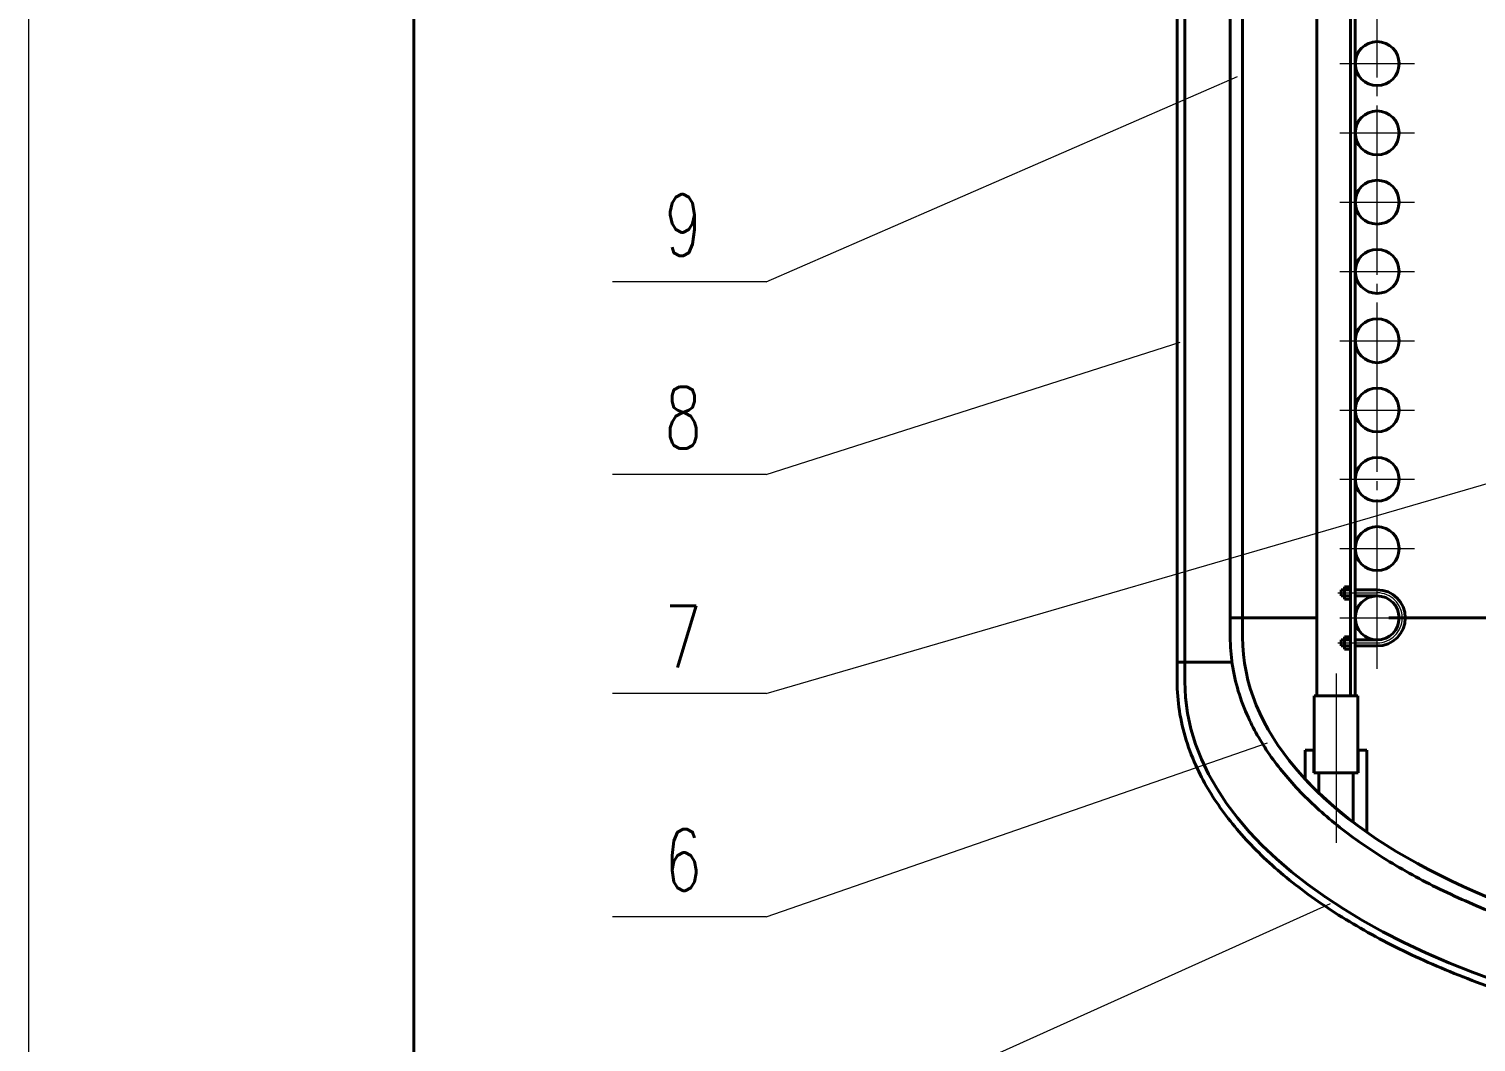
# Model space of a CAD drawing. Header units: millimetres. Extents: x 1794 to 2214, y -1115 to -518.
# Drawn here: x 1793.9 to 1888, y -778.8 to -713 of the extents above; entities that cross this region are included whole.
import ezdxf

# ---------------------------------------------------------------- set-up
doc = ezdxf.new("R2010")
doc.units = ezdxf.units.MM
doc.linetypes.add('JIS_08_11', pattern=[12.8, 11, -0.6, 0.6, -0.6])
for name, color, linetype, lineweight in [('中心线', 4, 'JIS_08_11', 20), ('外壳线', 1, 'Continuous', 40), ('尺寸线', 2, 'Continuous', 20)]:
    doc.layers.add(name, color=color, linetype=linetype, lineweight=lineweight)
doc.styles.add('文字', font='romans.shx', dxfattribs={"width": 0.7, "height": 4, "bigfont": 'hzfs.shx'})

msp = doc.modelspace()

# ---------------------------------------------------------------- linework, layer by layer
at = {"layer": '中心线'}
for p, q in [((1881.547, -754.526), (1881.547, -656.804)), ((1879.122, -715.215), (1883.971, -715.215)), ((1879.122, -719.715), (1883.971, -719.715)), ((1879.122, -719.715), (1883.971, -719.715)), ((1879.122, -719.715), (1883.971, -719.715)), ((1879.122, -719.715), (1883.971, -719.715)), ((1879.122, -719.715), (1883.971, -719.715)), ((1879.122, -719.715), (1883.971, -719.715)), ((1879.122, -719.715), (1883.971, -719.715)), ((1879.122, -719.715), (1883.971, -719.715)), ((1879.122, -719.715), (1883.971, -719.715)), ((1879.122, -719.715), (1883.971, -719.715)), ((1879.122, -719.715), (1883.971, -719.715)), ((1879.122, -719.715), (1883.971, -719.715)), ((1879.122, -719.715), (1883.971, -719.715)), ((1879.122, -719.715), (1883.971, -719.715)), ((1879.122, -719.715), (1883.971, -719.715)), ((1879.122, -719.715), (1883.971, -719.715)), ((1879.122, -719.715), (1883.971, -719.715)), ((1879.122, -719.715), (1883.971, -719.715)), ((1879.122, -719.715), (1883.971, -719.715)), ((1879.122, -719.715), (1883.971, -719.715)), ((1879.122, -719.715), (1883.971, -719.715)), ((1879.122, -719.715), (1883.971, -719.715)), ((1879.122, -719.715), (1883.971, -719.715)), ((1879.122, -719.715), (1883.971, -719.715)), ((1879.122, -719.715), (1883.971, -719.715)), ((1879.122, -719.715), (1883.971, -719.715)), ((1879.122, -719.715), (1883.971, -719.715)), ((1879.122, -719.715), (1883.971, -719.715)), ((1879.122, -719.715), (1883.971, -719.715)), ((1879.122, -719.715), (1883.971, -719.715)), ((1879.122, -719.715), (1883.971, -719.715)), ((1879.122, -719.715), (1883.971, -719.715)), ((1879.122, -719.715), (1883.971, -719.715)), ((1879.122, -719.715), (1883.971, -719.715)), ((1879.122, -719.715), (1883.971, -719.715)), ((1879.122, -719.715), (1883.971, -719.715)), ((1879.122, -719.715), (1883.971, -719.715)), ((1879.122, -719.715), (1883.971, -719.715)), ((1879.122, -719.715), (1883.971, -719.715)), ((1879.122, -719.715), (1883.971, -719.715)), ((1879.122, -719.715), (1883.971, -719.715)), ((1879.122, -719.715), (1883.971, -719.715)), ((1879.122, -719.715), (1883.971, -719.715)), ((1879.122, -719.715), (1883.971, -719.715)), ((1879.122, -719.715), (1883.971, -719.715)), ((1879.122, -719.715), (1883.971, -719.715)), ((1879.122, -719.715), (1883.971, -719.715)), ((1879.122, -719.715), (1883.971, -719.715)), ((1879.122, -719.715), (1883.971, -719.715)), ((1879.122, -719.715), (1883.971, -719.715)), ((1879.122, -719.715), (1883.971, -719.715)), ((1879.122, -719.715), (1883.971, -719.715)), ((1879.122, -719.715), (1883.971, -719.715)), ((1879.122, -719.715), (1883.971, -719.715)), ((1879.122, -719.715), (1883.971, -719.715)), ((1879.122, -719.715), (1883.971, -719.715)), ((1879.122, -719.715), (1883.971, -719.715)), ((1879.122, -719.715), (1883.971, -719.715)), ((1879.122, -719.715), (1883.971, -719.715)), ((1879.122, -719.715), (1883.971, -719.715)), ((1879.122, -719.715), (1883.971, -719.715)), ((1879.122, -719.715), (1883.971, -719.715)), ((1879.122, -719.715), (1883.971, -719.715)), ((1879.122, -719.715), (1883.971, -719.715)), ((1879.122, -719.715), (1883.971, -719.715)), ((1879.122, -719.715), (1883.971, -719.715)), ((1879.122, -719.715), (1883.971, -719.715)), ((1879.122, -719.715), (1883.971, -719.715)), ((1879.122, -719.715), (1883.971, -719.715)), ((1879.122, -719.715), (1883.971, -719.715)), ((1879.122, -719.715), (1883.971, -719.715)), ((1879.122, -719.715), (1883.971, -719.715)), ((1879.122, -719.715), (1883.971, -719.715)), ((1879.122, -719.715), (1883.971, -719.715)), ((1879.122, -719.715), (1883.971, -719.715)), ((1879.122, -719.715), (1883.971, -719.715)), ((1879.122, -719.715), (1883.971, -719.715)), ((1879.122, -719.715), (1883.971, -719.715)), ((1879.122, -719.715), (1883.971, -719.715)), ((1879.122, -719.715), (1883.971, -719.715)), ((1879.122, -719.715), (1883.971, -719.715)), ((1879.122, -719.715), (1883.971, -719.715)), ((1879.122, -719.715), (1883.971, -719.715)), ((1879.122, -719.715), (1883.971, -719.715)), ((1879.122, -719.715), (1883.971, -719.715)), ((1879.122, -719.715), (1883.971, -719.715)), ((1879.122, -719.715), (1883.971, -719.715)), ((1879.122, -719.715), (1883.971, -719.715)), ((1879.122, -719.715), (1883.971, -719.715)), ((1879.122, -719.715), (1883.971, -719.715)), ((1879.122, -719.715), (1883.971, -719.715)), ((1879.122, -719.715), (1883.971, -719.715)), ((1879.122, -719.715), (1883.971, -719.715)), ((1879.122, -719.715), (1883.971, -719.715)), ((1879.122, -719.715), (1883.971, -719.715)), ((1879.122, -719.715), (1883.971, -719.715)), ((1879.122, -719.715), (1883.971, -719.715)), ((1879.122, -719.715), (1883.971, -719.715)), ((1879.122, -719.715), (1883.971, -719.715)), ((1879.122, -719.715), (1883.971, -719.715)), ((1879.122, -724.215), (1883.971, -724.215)), ((1879.122, -724.215), (1883.971, -724.215)), ((1879.122, -724.215), (1883.971, -724.215)), ((1879.122, -724.215), (1883.971, -724.215)), ((1879.122, -724.215), (1883.971, -724.215)), ((1879.122, -724.215), (1883.971, -724.215)), ((1879.122, -724.215), (1883.971, -724.215)), ((1879.122, -724.215), (1883.971, -724.215)), ((1879.122, -724.215), (1883.971, -724.215)), ((1879.122, -724.215), (1883.971, -724.215)), ((1879.122, -724.215), (1883.971, -724.215)), ((1879.122, -724.215), (1883.971, -724.215)), ((1879.122, -724.215), (1883.971, -724.215)), ((1879.122, -724.215), (1883.971, -724.215)), ((1879.122, -724.215), (1883.971, -724.215)), ((1879.122, -724.215), (1883.971, -724.215)), ((1879.122, -724.215), (1883.971, -724.215)), ((1879.122, -724.215), (1883.971, -724.215)), ((1879.122, -724.215), (1883.971, -724.215)), ((1879.122, -724.215), (1883.971, -724.215)), ((1879.122, -724.215), (1883.971, -724.215)), ((1879.122, -724.215), (1883.971, -724.215)), ((1879.122, -724.215), (1883.971, -724.215)), ((1879.122, -724.215), (1883.971, -724.215)), ((1879.122, -724.215), (1883.971, -724.215)), ((1879.122, -724.215), (1883.971, -724.215)), ((1879.122, -724.215), (1883.971, -724.215)), ((1879.122, -724.215), (1883.971, -724.215)), ((1879.122, -724.215), (1883.971, -724.215)), ((1879.122, -724.215), (1883.971, -724.215)), ((1879.122, -724.215), (1883.971, -724.215)), ((1879.122, -724.215), (1883.971, -724.215)), ((1879.122, -724.215), (1883.971, -724.215)), ((1879.122, -724.215), (1883.971, -724.215)), ((1879.122, -724.215), (1883.971, -724.215)), ((1879.122, -724.215), (1883.971, -724.215)), ((1879.122, -724.215), (1883.971, -724.215)), ((1879.122, -724.215), (1883.971, -724.215)), ((1879.122, -724.215), (1883.971, -724.215)), ((1879.122, -724.215), (1883.971, -724.215)), ((1879.122, -724.215), (1883.971, -724.215)), ((1879.122, -724.215), (1883.971, -724.215)), ((1879.122, -724.215), (1883.971, -724.215)), ((1879.122, -724.215), (1883.971, -724.215)), ((1879.122, -724.215), (1883.971, -724.215)), ((1879.122, -724.215), (1883.971, -724.215)), ((1879.122, -724.215), (1883.971, -724.215)), ((1879.122, -724.215), (1883.971, -724.215)), ((1879.122, -724.215), (1883.971, -724.215)), ((1879.122, -724.215), (1883.971, -724.215)), ((1879.122, -724.215), (1883.971, -724.215)), ((1879.122, -724.215), (1883.971, -724.215)), ((1879.122, -724.215), (1883.971, -724.215)), ((1879.122, -724.215), (1883.971, -724.215)), ((1879.122, -724.215), (1883.971, -724.215)), ((1879.122, -724.215), (1883.971, -724.215)), ((1879.122, -724.215), (1883.971, -724.215)), ((1879.122, -724.215), (1883.971, -724.215)), ((1879.122, -724.215), (1883.971, -724.215)), ((1879.122, -724.215), (1883.971, -724.215)), ((1879.122, -724.215), (1883.971, -724.215)), ((1879.122, -724.215), (1883.971, -724.215)), ((1879.122, -724.215), (1883.971, -724.215)), ((1879.122, -724.215), (1883.971, -724.215)), ((1879.122, -724.215), (1883.971, -724.215)), ((1879.122, -724.215), (1883.971, -724.215)), ((1879.122, -724.215), (1883.971, -724.215)), ((1879.122, -724.215), (1883.971, -724.215)), ((1879.122, -724.215), (1883.971, -724.215)), ((1879.122, -724.215), (1883.971, -724.215)), ((1879.122, -724.215), (1883.971, -724.215)), ((1879.122, -724.215), (1883.971, -724.215)), ((1879.122, -724.215), (1883.971, -724.215)), ((1879.122, -724.215), (1883.971, -724.215)), ((1879.122, -724.215), (1883.971, -724.215)), ((1879.122, -724.215), (1883.971, -724.215)), ((1879.122, -724.215), (1883.971, -724.215)), ((1879.122, -724.215), (1883.971, -724.215)), ((1879.122, -724.215), (1883.971, -724.215)), ((1879.122, -724.215), (1883.971, -724.215)), ((1879.122, -724.215), (1883.971, -724.215)), ((1879.122, -724.215), (1883.971, -724.215)), ((1879.122, -724.215), (1883.971, -724.215)), ((1879.122, -724.215), (1883.971, -724.215)), ((1879.122, -724.215), (1883.971, -724.215)), ((1879.122, -724.215), (1883.971, -724.215)), ((1879.122, -724.215), (1883.971, -724.215)), ((1879.122, -724.215), (1883.971, -724.215)), ((1879.122, -724.215), (1883.971, -724.215)), ((1879.122, -724.215), (1883.971, -724.215)), ((1879.122, -724.215), (1883.971, -724.215)), ((1879.122, -724.215), (1883.971, -724.215)), ((1879.122, -724.215), (1883.971, -724.215)), ((1879.122, -724.215), (1883.971, -724.215)), ((1879.122, -724.215), (1883.971, -724.215)), ((1879.122, -724.215), (1883.971, -724.215)), ((1879.122, -724.215), (1883.971, -724.215)), ((1879.122, -724.215), (1883.971, -724.215)), ((1879.122, -724.215), (1883.971, -724.215)), ((1879.122, -724.215), (1883.971, -724.215)), ((1879.122, -728.715), (1883.971, -728.715)), ((1879.122, -728.715), (1883.971, -728.715)), ((1879.122, -728.715), (1883.971, -728.715)), ((1879.122, -728.715), (1883.971, -728.715)), ((1879.122, -728.715), (1883.971, -728.715)), ((1879.122, -728.715), (1883.971, -728.715)), ((1879.122, -728.715), (1883.971, -728.715)), ((1879.122, -728.715), (1883.971, -728.715)), ((1879.122, -728.715), (1883.971, -728.715)), ((1879.122, -728.715), (1883.971, -728.715)), ((1879.122, -728.715), (1883.971, -728.715)), ((1879.122, -728.715), (1883.971, -728.715)), ((1879.122, -728.715), (1883.971, -728.715)), ((1879.122, -728.715), (1883.971, -728.715)), ((1879.122, -728.715), (1883.971, -728.715)), ((1879.122, -728.715), (1883.971, -728.715)), ((1879.122, -728.715), (1883.971, -728.715)), ((1879.122, -728.715), (1883.971, -728.715)), ((1879.122, -728.715), (1883.971, -728.715)), ((1879.122, -728.715), (1883.971, -728.715)), ((1879.122, -728.715), (1883.971, -728.715)), ((1879.122, -728.715), (1883.971, -728.715)), ((1879.122, -728.715), (1883.971, -728.715)), ((1879.122, -728.715), (1883.971, -728.715)), ((1879.122, -728.715), (1883.971, -728.715)), ((1879.122, -728.715), (1883.971, -728.715)), ((1879.122, -728.715), (1883.971, -728.715)), ((1879.122, -728.715), (1883.971, -728.715)), ((1879.122, -728.715), (1883.971, -728.715)), ((1879.122, -728.715), (1883.971, -728.715)), ((1879.122, -728.715), (1883.971, -728.715)), ((1879.122, -728.715), (1883.971, -728.715)), ((1879.122, -728.715), (1883.971, -728.715)), ((1879.122, -728.715), (1883.971, -728.715)), ((1879.122, -728.715), (1883.971, -728.715)), ((1879.122, -728.715), (1883.971, -728.715)), ((1879.122, -728.715), (1883.971, -728.715)), ((1879.122, -728.715), (1883.971, -728.715)), ((1879.122, -728.715), (1883.971, -728.715)), ((1879.122, -728.715), (1883.971, -728.715)), ((1879.122, -728.715), (1883.971, -728.715)), ((1879.122, -728.715), (1883.971, -728.715)), ((1879.122, -728.715), (1883.971, -728.715)), ((1879.122, -728.715), (1883.971, -728.715)), ((1879.122, -728.715), (1883.971, -728.715)), ((1879.122, -728.715), (1883.971, -728.715)), ((1879.122, -728.715), (1883.971, -728.715)), ((1879.122, -728.715), (1883.971, -728.715)), ((1879.122, -728.715), (1883.971, -728.715)), ((1879.122, -728.715), (1883.971, -728.715)), ((1879.122, -728.715), (1883.971, -728.715)), ((1879.122, -728.715), (1883.971, -728.715)), ((1879.122, -728.715), (1883.971, -728.715)), ((1879.122, -728.715), (1883.971, -728.715)), ((1879.122, -728.715), (1883.971, -728.715)), ((1879.122, -728.715), (1883.971, -728.715)), ((1879.122, -728.715), (1883.971, -728.715)), ((1879.122, -728.715), (1883.971, -728.715)), ((1879.122, -728.715), (1883.971, -728.715)), ((1879.122, -728.715), (1883.971, -728.715)), ((1879.122, -728.715), (1883.971, -728.715)), ((1879.122, -728.715), (1883.971, -728.715)), ((1879.122, -728.715), (1883.971, -728.715)), ((1879.122, -728.715), (1883.971, -728.715)), ((1879.122, -728.715), (1883.971, -728.715)), ((1879.122, -728.715), (1883.971, -728.715)), ((1879.122, -728.715), (1883.971, -728.715)), ((1879.122, -728.715), (1883.971, -728.715)), ((1879.122, -728.715), (1883.971, -728.715)), ((1879.122, -728.715), (1883.971, -728.715)), ((1879.122, -728.715), (1883.971, -728.715)), ((1879.122, -728.715), (1883.971, -728.715)), ((1879.122, -728.715), (1883.971, -728.715)), ((1879.122, -728.715), (1883.971, -728.715)), ((1879.122, -728.715), (1883.971, -728.715)), ((1879.122, -728.715), (1883.971, -728.715)), ((1879.122, -728.715), (1883.971, -728.715)), ((1879.122, -728.715), (1883.971, -728.715)), ((1879.122, -728.715), (1883.971, -728.715)), ((1879.122, -728.715), (1883.971, -728.715)), ((1879.122, -728.715), (1883.971, -728.715)), ((1879.122, -728.715), (1883.971, -728.715)), ((1879.122, -728.715), (1883.971, -728.715)), ((1879.122, -728.715), (1883.971, -728.715)), ((1879.122, -728.715), (1883.971, -728.715)), ((1879.122, -728.715), (1883.971, -728.715)), ((1879.122, -728.715), (1883.971, -728.715)), ((1879.122, -728.715), (1883.971, -728.715)), ((1879.122, -728.715), (1883.971, -728.715)), ((1879.122, -728.715), (1883.971, -728.715)), ((1879.122, -728.715), (1883.971, -728.715)), ((1879.122, -728.715), (1883.971, -728.715)), ((1879.122, -728.715), (1883.971, -728.715)), ((1879.122, -728.715), (1883.971, -728.715)), ((1879.122, -728.715), (1883.971, -728.715)), ((1879.122, -728.715), (1883.971, -728.715)), ((1879.122, -728.715), (1883.971, -728.715)), ((1879.122, -728.715), (1883.971, -728.715)), ((1879.122, -728.715), (1883.971, -728.715)), ((1879.122, -728.715), (1883.971, -728.715)), ((1879.122, -733.215), (1883.971, -733.215)), ((1879.122, -733.215), (1883.971, -733.215)), ((1879.122, -733.215), (1883.971, -733.215)), ((1879.122, -733.215), (1883.971, -733.215)), ((1879.122, -733.215), (1883.971, -733.215)), ((1879.122, -733.215), (1883.971, -733.215)), ((1879.122, -733.215), (1883.971, -733.215)), ((1879.122, -733.215), (1883.971, -733.215)), ((1879.122, -733.215), (1883.971, -733.215)), ((1879.122, -733.215), (1883.971, -733.215)), ((1879.122, -733.215), (1883.971, -733.215)), ((1879.122, -733.215), (1883.971, -733.215)), ((1879.122, -733.215), (1883.971, -733.215)), ((1879.122, -733.215), (1883.971, -733.215)), ((1879.122, -733.215), (1883.971, -733.215)), ((1879.122, -733.215), (1883.971, -733.215)), ((1879.122, -733.215), (1883.971, -733.215)), ((1879.122, -733.215), (1883.971, -733.215)), ((1879.122, -733.215), (1883.971, -733.215)), ((1879.122, -733.215), (1883.971, -733.215)), ((1879.122, -733.215), (1883.971, -733.215)), ((1879.122, -733.215), (1883.971, -733.215)), ((1879.122, -733.215), (1883.971, -733.215)), ((1879.122, -733.215), (1883.971, -733.215)), ((1879.122, -733.215), (1883.971, -733.215)), ((1879.122, -733.215), (1883.971, -733.215)), ((1879.122, -733.215), (1883.971, -733.215)), ((1879.122, -733.215), (1883.971, -733.215)), ((1879.122, -733.215), (1883.971, -733.215)), ((1879.122, -733.215), (1883.971, -733.215)), ((1879.122, -733.215), (1883.971, -733.215)), ((1879.122, -733.215), (1883.971, -733.215)), ((1879.122, -733.215), (1883.971, -733.215)), ((1879.122, -733.215), (1883.971, -733.215)), ((1879.122, -733.215), (1883.971, -733.215)), ((1879.122, -733.215), (1883.971, -733.215)), ((1879.122, -733.215), (1883.971, -733.215)), ((1879.122, -733.215), (1883.971, -733.215)), ((1879.122, -733.215), (1883.971, -733.215)), ((1879.122, -733.215), (1883.971, -733.215)), ((1879.122, -733.215), (1883.971, -733.215)), ((1879.122, -733.215), (1883.971, -733.215)), ((1879.122, -733.215), (1883.971, -733.215)), ((1879.122, -733.215), (1883.971, -733.215)), ((1879.122, -733.215), (1883.971, -733.215)), ((1879.122, -733.215), (1883.971, -733.215)), ((1879.122, -733.215), (1883.971, -733.215)), ((1879.122, -733.215), (1883.971, -733.215)), ((1879.122, -733.215), (1883.971, -733.215)), ((1879.122, -733.215), (1883.971, -733.215)), ((1879.122, -733.215), (1883.971, -733.215)), ((1879.122, -733.215), (1883.971, -733.215)), ((1879.122, -733.215), (1883.971, -733.215)), ((1879.122, -733.215), (1883.971, -733.215)), ((1879.122, -733.215), (1883.971, -733.215)), ((1879.122, -733.215), (1883.971, -733.215)), ((1879.122, -733.215), (1883.971, -733.215)), ((1879.122, -733.215), (1883.971, -733.215)), ((1879.122, -733.215), (1883.971, -733.215)), ((1879.122, -733.215), (1883.971, -733.215)), ((1879.122, -733.215), (1883.971, -733.215)), ((1879.122, -733.215), (1883.971, -733.215)), ((1879.122, -733.215), (1883.971, -733.215)), ((1879.122, -733.215), (1883.971, -733.215)), ((1879.122, -733.215), (1883.971, -733.215)), ((1879.122, -733.215), (1883.971, -733.215)), ((1879.122, -733.215), (1883.971, -733.215)), ((1879.122, -733.215), (1883.971, -733.215)), ((1879.122, -733.215), (1883.971, -733.215)), ((1879.122, -733.215), (1883.971, -733.215)), ((1879.122, -733.215), (1883.971, -733.215)), ((1879.122, -733.215), (1883.971, -733.215)), ((1879.122, -733.215), (1883.971, -733.215)), ((1879.122, -733.215), (1883.971, -733.215)), ((1879.122, -733.215), (1883.971, -733.215)), ((1879.122, -733.215), (1883.971, -733.215)), ((1879.122, -733.215), (1883.971, -733.215)), ((1879.122, -733.215), (1883.971, -733.215)), ((1879.122, -733.215), (1883.971, -733.215)), ((1879.122, -733.215), (1883.971, -733.215)), ((1879.122, -733.215), (1883.971, -733.215)), ((1879.122, -733.215), (1883.971, -733.215)), ((1879.122, -733.215), (1883.971, -733.215)), ((1879.122, -733.215), (1883.971, -733.215)), ((1879.122, -733.215), (1883.971, -733.215)), ((1879.122, -733.215), (1883.971, -733.215)), ((1879.122, -733.215), (1883.971, -733.215)), ((1879.122, -733.215), (1883.971, -733.215)), ((1879.122, -733.215), (1883.971, -733.215)), ((1879.122, -733.215), (1883.971, -733.215)), ((1879.122, -733.215), (1883.971, -733.215)), ((1879.122, -733.215), (1883.971, -733.215)), ((1879.122, -733.215), (1883.971, -733.215)), ((1879.122, -733.215), (1883.971, -733.215)), ((1879.122, -733.215), (1883.971, -733.215)), ((1879.122, -733.215), (1883.971, -733.215)), ((1879.122, -733.215), (1883.971, -733.215)), ((1879.122, -733.215), (1883.971, -733.215)), ((1879.122, -733.215), (1883.971, -733.215)), ((1879.122, -733.215), (1883.971, -733.215)), ((1879.122, -737.715), (1883.971, -737.715)), ((1879.122, -737.715), (1883.971, -737.715)), ((1879.122, -737.715), (1883.971, -737.715)), ((1879.122, -737.715), (1883.971, -737.715)), ((1879.122, -737.715), (1883.971, -737.715)), ((1879.122, -737.715), (1883.971, -737.715)), ((1879.122, -737.715), (1883.971, -737.715)), ((1879.122, -737.715), (1883.971, -737.715)), ((1879.122, -737.715), (1883.971, -737.715)), ((1879.122, -737.715), (1883.971, -737.715)), ((1879.122, -737.715), (1883.971, -737.715)), ((1879.122, -737.715), (1883.971, -737.715)), ((1879.122, -737.715), (1883.971, -737.715)), ((1879.122, -737.715), (1883.971, -737.715)), ((1879.122, -737.715), (1883.971, -737.715)), ((1879.122, -737.715), (1883.971, -737.715)), ((1879.122, -737.715), (1883.971, -737.715)), ((1879.122, -737.715), (1883.971, -737.715)), ((1879.122, -737.715), (1883.971, -737.715)), ((1879.122, -737.715), (1883.971, -737.715)), ((1879.122, -737.715), (1883.971, -737.715)), ((1879.122, -737.715), (1883.971, -737.715)), ((1879.122, -737.715), (1883.971, -737.715)), ((1879.122, -737.715), (1883.971, -737.715)), ((1879.122, -737.715), (1883.971, -737.715)), ((1879.122, -737.715), (1883.971, -737.715)), ((1879.122, -737.715), (1883.971, -737.715)), ((1879.122, -737.715), (1883.971, -737.715)), ((1879.122, -737.715), (1883.971, -737.715)), ((1879.122, -737.715), (1883.971, -737.715)), ((1879.122, -737.715), (1883.971, -737.715)), ((1879.122, -737.715), (1883.971, -737.715)), ((1879.122, -737.715), (1883.971, -737.715)), ((1879.122, -737.715), (1883.971, -737.715)), ((1879.122, -737.715), (1883.971, -737.715)), ((1879.122, -737.715), (1883.971, -737.715)), ((1879.122, -737.715), (1883.971, -737.715)), ((1879.122, -737.715), (1883.971, -737.715)), ((1879.122, -737.715), (1883.971, -737.715)), ((1879.122, -737.715), (1883.971, -737.715)), ((1879.122, -737.715), (1883.971, -737.715)), ((1879.122, -737.715), (1883.971, -737.715)), ((1879.122, -737.715), (1883.971, -737.715)), ((1879.122, -737.715), (1883.971, -737.715)), ((1879.122, -737.715), (1883.971, -737.715)), ((1879.122, -737.715), (1883.971, -737.715)), ((1879.122, -737.715), (1883.971, -737.715)), ((1879.122, -737.715), (1883.971, -737.715)), ((1879.122, -737.715), (1883.971, -737.715)), ((1879.122, -737.715), (1883.971, -737.715)), ((1879.122, -737.715), (1883.971, -737.715)), ((1879.122, -737.715), (1883.971, -737.715)), ((1879.122, -737.715), (1883.971, -737.715)), ((1879.122, -737.715), (1883.971, -737.715)), ((1879.122, -737.715), (1883.971, -737.715)), ((1879.122, -737.715), (1883.971, -737.715)), ((1879.122, -737.715), (1883.971, -737.715)), ((1879.122, -737.715), (1883.971, -737.715)), ((1879.122, -737.715), (1883.971, -737.715)), ((1879.122, -737.715), (1883.971, -737.715)), ((1879.122, -737.715), (1883.971, -737.715)), ((1879.122, -737.715), (1883.971, -737.715)), ((1879.122, -737.715), (1883.971, -737.715)), ((1879.122, -737.715), (1883.971, -737.715)), ((1879.122, -737.715), (1883.971, -737.715)), ((1879.122, -737.715), (1883.971, -737.715)), ((1879.122, -737.715), (1883.971, -737.715)), ((1879.122, -737.715), (1883.971, -737.715)), ((1879.122, -737.715), (1883.971, -737.715)), ((1879.122, -737.715), (1883.971, -737.715)), ((1879.122, -737.715), (1883.971, -737.715)), ((1879.122, -737.715), (1883.971, -737.715)), ((1879.122, -737.715), (1883.971, -737.715)), ((1879.122, -737.715), (1883.971, -737.715)), ((1879.122, -737.715), (1883.971, -737.715)), ((1879.122, -737.715), (1883.971, -737.715)), ((1879.122, -737.715), (1883.971, -737.715)), ((1879.122, -737.715), (1883.971, -737.715)), ((1879.122, -737.715), (1883.971, -737.715)), ((1879.122, -737.715), (1883.971, -737.715)), ((1879.122, -737.715), (1883.971, -737.715)), ((1879.122, -737.715), (1883.971, -737.715)), ((1879.122, -737.715), (1883.971, -737.715)), ((1879.122, -737.715), (1883.971, -737.715)), ((1879.122, -737.715), (1883.971, -737.715)), ((1879.122, -737.715), (1883.971, -737.715)), ((1879.122, -737.715), (1883.971, -737.715)), ((1879.122, -737.715), (1883.971, -737.715)), ((1879.122, -737.715), (1883.971, -737.715)), ((1879.122, -737.715), (1883.971, -737.715)), ((1879.122, -737.715), (1883.971, -737.715)), ((1879.122, -737.715), (1883.971, -737.715)), ((1879.122, -737.715), (1883.971, -737.715)), ((1879.122, -737.715), (1883.971, -737.715)), ((1879.122, -737.715), (1883.971, -737.715)), ((1879.122, -737.715), (1883.971, -737.715)), ((1879.122, -737.715), (1883.971, -737.715)), ((1879.122, -737.715), (1883.971, -737.715)), ((1879.122, -737.715), (1883.971, -737.715)), ((1879.122, -737.715), (1883.971, -737.715)), ((1879.122, -742.215), (1883.971, -742.215)), ((1879.122, -742.215), (1883.971, -742.215)), ((1879.122, -742.215), (1883.971, -742.215)), ((1879.122, -742.215), (1883.971, -742.215)), ((1879.122, -742.215), (1883.971, -742.215)), ((1879.122, -742.215), (1883.971, -742.215)), ((1879.122, -742.215), (1883.971, -742.215)), ((1879.122, -742.215), (1883.971, -742.215)), ((1879.122, -742.215), (1883.971, -742.215)), ((1879.122, -742.215), (1883.971, -742.215)), ((1879.122, -742.215), (1883.971, -742.215)), ((1879.122, -742.215), (1883.971, -742.215)), ((1879.122, -742.215), (1883.971, -742.215)), ((1879.122, -742.215), (1883.971, -742.215)), ((1879.122, -742.215), (1883.971, -742.215)), ((1879.122, -742.215), (1883.971, -742.215)), ((1879.122, -742.215), (1883.971, -742.215)), ((1879.122, -742.215), (1883.971, -742.215)), ((1879.122, -742.215), (1883.971, -742.215)), ((1879.122, -742.215), (1883.971, -742.215)), ((1879.122, -742.215), (1883.971, -742.215)), ((1879.122, -742.215), (1883.971, -742.215)), ((1879.122, -742.215), (1883.971, -742.215)), ((1879.122, -742.215), (1883.971, -742.215)), ((1879.122, -742.215), (1883.971, -742.215)), ((1879.122, -742.215), (1883.971, -742.215)), ((1879.122, -742.215), (1883.971, -742.215)), ((1879.122, -742.215), (1883.971, -742.215)), ((1879.122, -742.215), (1883.971, -742.215)), ((1879.122, -742.215), (1883.971, -742.215)), ((1879.122, -742.215), (1883.971, -742.215)), ((1879.122, -742.215), (1883.971, -742.215)), ((1879.122, -742.215), (1883.971, -742.215)), ((1879.122, -742.215), (1883.971, -742.215)), ((1879.122, -742.215), (1883.971, -742.215)), ((1879.122, -742.215), (1883.971, -742.215)), ((1879.122, -742.215), (1883.971, -742.215)), ((1879.122, -742.215), (1883.971, -742.215)), ((1879.122, -742.215), (1883.971, -742.215)), ((1879.122, -742.215), (1883.971, -742.215)), ((1879.122, -742.215), (1883.971, -742.215)), ((1879.122, -742.215), (1883.971, -742.215)), ((1879.122, -742.215), (1883.971, -742.215)), ((1879.122, -742.215), (1883.971, -742.215)), ((1879.122, -742.215), (1883.971, -742.215)), ((1879.122, -742.215), (1883.971, -742.215)), ((1879.122, -742.215), (1883.971, -742.215)), ((1879.122, -742.215), (1883.971, -742.215)), ((1879.122, -742.215), (1883.971, -742.215)), ((1879.122, -742.215), (1883.971, -742.215)), ((1879.122, -742.215), (1883.971, -742.215)), ((1879.122, -742.215), (1883.971, -742.215)), ((1879.122, -742.215), (1883.971, -742.215)), ((1879.122, -742.215), (1883.971, -742.215)), ((1879.122, -742.215), (1883.971, -742.215)), ((1879.122, -742.215), (1883.971, -742.215)), ((1879.122, -742.215), (1883.971, -742.215)), ((1879.122, -742.215), (1883.971, -742.215)), ((1879.122, -742.215), (1883.971, -742.215)), ((1879.122, -742.215), (1883.971, -742.215)), ((1879.122, -742.215), (1883.971, -742.215)), ((1879.122, -742.215), (1883.971, -742.215)), ((1879.122, -742.215), (1883.971, -742.215)), ((1879.122, -742.215), (1883.971, -742.215)), ((1879.122, -742.215), (1883.971, -742.215)), ((1879.122, -742.215), (1883.971, -742.215)), ((1879.122, -742.215), (1883.971, -742.215)), ((1879.122, -742.215), (1883.971, -742.215)), ((1879.122, -742.215), (1883.971, -742.215)), ((1879.122, -742.215), (1883.971, -742.215)), ((1879.122, -742.215), (1883.971, -742.215)), ((1879.122, -742.215), (1883.971, -742.215)), ((1879.122, -742.215), (1883.971, -742.215)), ((1879.122, -742.215), (1883.971, -742.215)), ((1879.122, -742.215), (1883.971, -742.215)), ((1879.122, -742.215), (1883.971, -742.215)), ((1879.122, -742.215), (1883.971, -742.215)), ((1879.122, -742.215), (1883.971, -742.215)), ((1879.122, -742.215), (1883.971, -742.215)), ((1879.122, -742.215), (1883.971, -742.215)), ((1879.122, -742.215), (1883.971, -742.215)), ((1879.122, -742.215), (1883.971, -742.215)), ((1879.122, -742.215), (1883.971, -742.215)), ((1879.122, -742.215), (1883.971, -742.215)), ((1879.122, -742.215), (1883.971, -742.215)), ((1879.122, -742.215), (1883.971, -742.215)), ((1879.122, -742.215), (1883.971, -742.215)), ((1879.122, -742.215), (1883.971, -742.215)), ((1879.122, -742.215), (1883.971, -742.215)), ((1879.122, -742.215), (1883.971, -742.215)), ((1879.122, -742.215), (1883.971, -742.215)), ((1879.122, -742.215), (1883.971, -742.215)), ((1879.122, -742.215), (1883.971, -742.215)), ((1879.122, -742.215), (1883.971, -742.215)), ((1879.122, -742.215), (1883.971, -742.215)), ((1879.122, -742.215), (1883.971, -742.215)), ((1879.122, -742.215), (1883.971, -742.215)), ((1879.122, -742.215), (1883.971, -742.215)), ((1879.122, -742.215), (1883.971, -742.215)), ((1879.122, -742.215), (1883.971, -742.215)), ((1879.122, -746.715), (1883.971, -746.715)), ((1879.122, -746.715), (1883.971, -746.715)), ((1879.122, -746.715), (1883.971, -746.715)), ((1879.122, -746.715), (1883.971, -746.715)), ((1879.122, -746.715), (1883.971, -746.715)), ((1879.122, -746.715), (1883.971, -746.715)), ((1879.122, -746.715), (1883.971, -746.715)), ((1879.122, -746.715), (1883.971, -746.715)), ((1879.122, -746.715), (1883.971, -746.715)), ((1879.122, -746.715), (1883.971, -746.715)), ((1879.122, -746.715), (1883.971, -746.715)), ((1879.122, -746.715), (1883.971, -746.715)), ((1879.122, -746.715), (1883.971, -746.715)), ((1879.122, -746.715), (1883.971, -746.715)), ((1879.122, -746.715), (1883.971, -746.715)), ((1879.122, -746.715), (1883.971, -746.715)), ((1879.122, -746.715), (1883.971, -746.715)), ((1879.122, -746.715), (1883.971, -746.715)), ((1879.122, -746.715), (1883.971, -746.715)), ((1879.122, -746.715), (1883.971, -746.715)), ((1879.122, -746.715), (1883.971, -746.715)), ((1879.122, -746.715), (1883.971, -746.715)), ((1879.122, -746.715), (1883.971, -746.715)), ((1879.122, -746.715), (1883.971, -746.715)), ((1879.122, -746.715), (1883.971, -746.715)), ((1879.122, -746.715), (1883.971, -746.715)), ((1879.122, -746.715), (1883.971, -746.715)), ((1879.122, -746.715), (1883.971, -746.715)), ((1879.122, -746.715), (1883.971, -746.715)), ((1879.122, -746.715), (1883.971, -746.715)), ((1879.122, -746.715), (1883.971, -746.715)), ((1879.122, -746.715), (1883.971, -746.715)), ((1879.122, -746.715), (1883.971, -746.715)), ((1879.122, -746.715), (1883.971, -746.715)), ((1879.122, -746.715), (1883.971, -746.715)), ((1879.122, -746.715), (1883.971, -746.715)), ((1879.122, -746.715), (1883.971, -746.715)), ((1879.122, -746.715), (1883.971, -746.715)), ((1879.122, -746.715), (1883.971, -746.715)), ((1879.122, -746.715), (1883.971, -746.715)), ((1879.122, -746.715), (1883.971, -746.715)), ((1879.122, -746.715), (1883.971, -746.715)), ((1879.122, -746.715), (1883.971, -746.715)), ((1879.122, -746.715), (1883.971, -746.715)), ((1879.122, -746.715), (1883.971, -746.715)), ((1879.122, -746.715), (1883.971, -746.715)), ((1879.122, -746.715), (1883.971, -746.715)), ((1879.122, -746.715), (1883.971, -746.715)), ((1879.122, -746.715), (1883.971, -746.715)), ((1879.122, -746.715), (1883.971, -746.715)), ((1879.122, -746.715), (1883.971, -746.715)), ((1879.122, -746.715), (1883.971, -746.715)), ((1879.122, -746.715), (1883.971, -746.715)), ((1879.122, -746.715), (1883.971, -746.715)), ((1879.122, -746.715), (1883.971, -746.715)), ((1879.122, -746.715), (1883.971, -746.715)), ((1879.122, -746.715), (1883.971, -746.715)), ((1879.122, -746.715), (1883.971, -746.715)), ((1879.122, -746.715), (1883.971, -746.715)), ((1879.122, -746.715), (1883.971, -746.715)), ((1879.122, -746.715), (1883.971, -746.715)), ((1879.122, -746.715), (1883.971, -746.715)), ((1879.122, -746.715), (1883.971, -746.715)), ((1879.122, -746.715), (1883.971, -746.715)), ((1879.122, -746.715), (1883.971, -746.715)), ((1879.122, -746.715), (1883.971, -746.715)), ((1879.122, -746.715), (1883.971, -746.715)), ((1879.122, -746.715), (1883.971, -746.715)), ((1879.122, -746.715), (1883.971, -746.715)), ((1879.122, -746.715), (1883.971, -746.715)), ((1879.122, -746.715), (1883.971, -746.715)), ((1879.122, -746.715), (1883.971, -746.715)), ((1879.122, -746.715), (1883.971, -746.715)), ((1879.122, -746.715), (1883.971, -746.715)), ((1879.122, -746.715), (1883.971, -746.715)), ((1879.122, -746.715), (1883.971, -746.715)), ((1879.122, -746.715), (1883.971, -746.715)), ((1879.122, -746.715), (1883.971, -746.715)), ((1879.122, -746.715), (1883.971, -746.715)), ((1879.122, -746.715), (1883.971, -746.715)), ((1879.122, -746.715), (1883.971, -746.715)), ((1879.122, -746.715), (1883.971, -746.715)), ((1879.122, -746.715), (1883.971, -746.715)), ((1879.122, -746.715), (1883.971, -746.715)), ((1879.122, -746.715), (1883.971, -746.715)), ((1879.122, -746.715), (1883.971, -746.715)), ((1879.122, -746.715), (1883.971, -746.715)), ((1879.122, -746.715), (1883.971, -746.715)), ((1879.122, -746.715), (1883.971, -746.715)), ((1879.122, -746.715), (1883.971, -746.715)), ((1879.122, -746.715), (1883.971, -746.715)), ((1879.122, -746.715), (1883.971, -746.715)), ((1879.122, -746.715), (1883.971, -746.715)), ((1879.122, -746.715), (1883.971, -746.715)), ((1879.122, -746.715), (1883.971, -746.715)), ((1879.122, -746.715), (1883.971, -746.715)), ((1879.122, -746.715), (1883.971, -746.715)), ((1879.122, -746.715), (1883.971, -746.715)), ((1879.122, -746.715), (1883.971, -746.715)), ((1879.122, -746.715), (1883.971, -746.715)), ((1878.99, -749.59), (1881.547, -749.59)), ((1879.122, -751.215), (1883.971, -751.215)), ((1879.122, -751.215), (1883.971, -751.215)), ((1878.99, -752.84), (1881.547, -752.84)), ((1878.872, -754.835), (1878.872, -766.117))]:
    msp.add_line(p, q, dxfattribs=at)
msp.add_arc((1881.547, -751.215), 1.625, 270, 90, dxfattribs=at)
at = {"layer": '外壳线'}
for p, q in [((1818.941, -1104.607), (1818.941, -527.607)), ((1871.998, -633.997), (1871.998, -752.468)), ((1872.798, -633.997), (1872.798, -752.468)), ((1868.551, -642.739), (1868.548, -754.098)), ((1869.048, -644.045), (1869.048, -754.098)), ((1879.822, -656.851), (1879.822, -756.286)), ((1880.122, -656.851), (1880.122, -756.286)), ((1877.622, -711.39), (1877.622, -756.286)), ((1879.822, -749.39), (1879.214, -749.39)), ((1879.214, -749.39), (1879.214, -749.79)), ((1879.422, -749.19), (1879.422, -749.99)), ((1879.822, -749.19), (1879.422, -749.19)), ((1881.547, -749.39), (1880.122, -749.39)), ((1879.214, -749.79), (1879.822, -749.79)), ((1879.422, -749.99), (1879.822, -749.99)), ((1881.547, -749.79), (1880.122, -749.79)), ((1871.998, -751.218), (1877.622, -751.218)), ((1882.298, -751.218), (1911.931, -751.218)), ((1879.214, -753.04), (1879.214, -752.64)), ((1879.214, -752.64), (1879.822, -752.64)), ((1879.822, -753.04), (1879.214, -753.04)), ((1879.422, -753.24), (1879.422, -752.44)), ((1879.422, -752.44), (1879.822, -752.44)), ((1881.547, -752.64), (1880.122, -752.64)), ((1881.547, -753.04), (1880.122, -753.04)), ((1868.548, -754.098), (1872.111, -754.098)), ((1868.548, -754.098), (1868.548, -755.348)), ((1869.048, -754.098), (1869.048, -755.348)), ((1879.822, -753.24), (1879.422, -753.24)), ((1877.447, -756.286), (1880.297, -756.286)), ((1877.447, -761.286), (1877.447, -756.286)), ((1880.297, -761.286), (1880.297, -756.286)), ((1876.872, -761.687), (1876.872, -759.802)), ((1876.872, -759.802), (1877.447, -759.802)), ((1877.422, -759.802), (1877.422, -761.286)), ((1880.297, -759.802), (1880.872, -759.802)), ((1880.322, -759.802), (1880.322, -761.286)), ((1880.872, -765.13), (1880.872, -759.802)), ((1877.422, -761.286), (1880.322, -761.286)), ((1877.747, -761.286), (1877.747, -762.575)), ((1879.997, -761.286), (1879.997, -764.49))]:
    msp.add_line(p, q, dxfattribs=at)
for centre in [(1881.547, -715.215), (1881.547, -715.215), (1881.547, -715.215), (1881.547, -715.215), (1881.547, -715.215), (1881.547, -715.215), (1881.547, -715.215), (1881.547, -715.215), (1881.547, -715.215), (1881.547, -715.215), (1881.547, -715.215), (1881.547, -715.215), (1881.547, -715.215), (1881.547, -715.215), (1881.547, -715.215), (1881.547, -715.215), (1881.547, -715.215), (1881.547, -715.215), (1881.547, -715.215), (1881.547, -715.215), (1881.547, -715.215), (1881.547, -715.215), (1881.547, -715.215), (1881.547, -715.215), (1881.547, -715.215), (1881.547, -715.215), (1881.547, -715.215), (1881.547, -715.215), (1881.547, -715.215), (1881.547, -715.215), (1881.547, -715.215), (1881.547, -715.215), (1881.547, -715.215), (1881.547, -715.215), (1881.547, -715.215), (1881.547, -715.215), (1881.547, -715.215), (1881.547, -715.215), (1881.547, -715.215), (1881.547, -715.215), (1881.547, -715.215), (1881.547, -715.215), (1881.547, -715.215), (1881.547, -715.215), (1881.547, -715.215), (1881.547, -715.215), (1881.547, -715.215), (1881.547, -715.215), (1881.547, -715.215), (1881.547, -715.215), (1881.547, -715.215), (1881.547, -715.215), (1881.547, -715.215), (1881.547, -715.215), (1881.547, -715.215), (1881.547, -715.215), (1881.547, -715.215), (1881.547, -715.215), (1881.547, -715.215), (1881.547, -715.215), (1881.547, -715.215), (1881.547, -715.215), (1881.547, -715.215), (1881.547, -715.215), (1881.547, -715.215), (1881.547, -715.215), (1881.547, -715.215), (1881.547, -715.215), (1881.547, -715.215), (1881.547, -715.215), (1881.547, -715.215), (1881.547, -715.215), (1881.547, -715.215), (1881.547, -715.215), (1881.547, -715.215), (1881.547, -715.215), (1881.547, -715.215), (1881.547, -715.215), (1881.547, -715.215), (1881.547, -715.215), (1881.547, -715.215), (1881.547, -715.215), (1881.547, -715.215), (1881.547, -715.215), (1881.547, -715.215), (1881.547, -715.215), (1881.547, -715.215), (1881.547, -715.215), (1881.547, -715.215), (1881.547, -715.215), (1881.547, -715.215), (1881.547, -715.215), (1881.547, -715.215), (1881.547, -715.215), (1881.547, -715.215), (1881.547, -715.215), (1881.547, -715.215), (1881.547, -715.215), (1881.547, -715.215), (1881.547, -715.215), (1881.547, -719.715), (1881.547, -719.715), (1881.547, -719.715), (1881.547, -719.715), (1881.547, -719.715), (1881.547, -719.715), (1881.547, -719.715), (1881.547, -719.715), (1881.547, -719.715), (1881.547, -719.715), (1881.547, -719.715), (1881.547, -719.715), (1881.547, -719.715), (1881.547, -719.715), (1881.547, -719.715), (1881.547, -719.715), (1881.547, -719.715), (1881.547, -719.715), (1881.547, -719.715), (1881.547, -719.715), (1881.547, -719.715), (1881.547, -719.715), (1881.547, -719.715), (1881.547, -719.715), (1881.547, -719.715), (1881.547, -719.715), (1881.547, -719.715), (1881.547, -719.715), (1881.547, -719.715), (1881.547, -719.715), (1881.547, -719.715), (1881.547, -719.715), (1881.547, -719.715), (1881.547, -719.715), (1881.547, -719.715), (1881.547, -719.715), (1881.547, -719.715), (1881.547, -719.715), (1881.547, -719.715), (1881.547, -719.715), (1881.547, -719.715), (1881.547, -719.715), (1881.547, -719.715), (1881.547, -719.715), (1881.547, -719.715), (1881.547, -719.715), (1881.547, -719.715), (1881.547, -719.715), (1881.547, -719.715), (1881.547, -719.715), (1881.547, -719.715), (1881.547, -719.715), (1881.547, -719.715), (1881.547, -719.715), (1881.547, -719.715), (1881.547, -719.715), (1881.547, -719.715), (1881.547, -719.715), (1881.547, -719.715), (1881.547, -719.715), (1881.547, -719.715), (1881.547, -719.715), (1881.547, -719.715), (1881.547, -719.715), (1881.547, -719.715), (1881.547, -719.715), (1881.547, -719.715), (1881.547, -719.715), (1881.547, -719.715), (1881.547, -719.715), (1881.547, -719.715), (1881.547, -719.715), (1881.547, -719.715), (1881.547, -719.715), (1881.547, -719.715), (1881.547, -719.715), (1881.547, -719.715), (1881.547, -719.715), (1881.547, -719.715), (1881.547, -719.715), (1881.547, -719.715), (1881.547, -719.715), (1881.547, -719.715), (1881.547, -719.715), (1881.547, -719.715), (1881.547, -719.715), (1881.547, -719.715), (1881.547, -719.715), (1881.547, -719.715), (1881.547, -719.715), (1881.547, -719.715), (1881.547, -719.715), (1881.547, -719.715), (1881.547, -719.715), (1881.547, -719.715), (1881.547, -719.715), (1881.547, -719.715), (1881.547, -719.715), (1881.547, -719.715), (1881.547, -719.715), (1881.547, -724.215), (1881.547, -724.215), (1881.547, -724.215), (1881.547, -724.215), (1881.547, -724.215), (1881.547, -724.215), (1881.547, -724.215), (1881.547, -724.215), (1881.547, -724.215), (1881.547, -724.215), (1881.547, -724.215), (1881.547, -724.215), (1881.547, -724.215), (1881.547, -724.215), (1881.547, -724.215), (1881.547, -724.215), (1881.547, -724.215), (1881.547, -724.215), (1881.547, -724.215), (1881.547, -724.215), (1881.547, -724.215), (1881.547, -724.215), (1881.547, -724.215), (1881.547, -724.215), (1881.547, -724.215), (1881.547, -724.215), (1881.547, -724.215), (1881.547, -724.215), (1881.547, -724.215), (1881.547, -724.215), (1881.547, -724.215), (1881.547, -724.215), (1881.547, -724.215), (1881.547, -724.215), (1881.547, -724.215), (1881.547, -724.215), (1881.547, -724.215), (1881.547, -724.215), (1881.547, -724.215), (1881.547, -724.215), (1881.547, -724.215), (1881.547, -724.215), (1881.547, -724.215), (1881.547, -724.215), (1881.547, -724.215), (1881.547, -724.215), (1881.547, -724.215), (1881.547, -724.215), (1881.547, -724.215), (1881.547, -724.215), (1881.547, -724.215), (1881.547, -724.215), (1881.547, -724.215), (1881.547, -724.215), (1881.547, -724.215), (1881.547, -724.215), (1881.547, -724.215), (1881.547, -724.215), (1881.547, -724.215), (1881.547, -724.215), (1881.547, -724.215), (1881.547, -724.215), (1881.547, -724.215), (1881.547, -724.215), (1881.547, -724.215), (1881.547, -724.215), (1881.547, -724.215), (1881.547, -724.215), (1881.547, -724.215), (1881.547, -724.215), (1881.547, -724.215), (1881.547, -724.215), (1881.547, -724.215), (1881.547, -724.215), (1881.547, -724.215), (1881.547, -724.215), (1881.547, -724.215), (1881.547, -724.215), (1881.547, -724.215), (1881.547, -724.215), (1881.547, -724.215), (1881.547, -724.215), (1881.547, -724.215), (1881.547, -724.215), (1881.547, -724.215), (1881.547, -724.215), (1881.547, -724.215), (1881.547, -724.215), (1881.547, -724.215), (1881.547, -724.215), (1881.547, -724.215), (1881.547, -724.215), (1881.547, -724.215), (1881.547, -724.215), (1881.547, -724.215), (1881.547, -724.215), (1881.547, -724.215), (1881.547, -724.215), (1881.547, -724.215), (1881.547, -724.215), (1881.547, -728.715), (1881.547, -728.715), (1881.547, -728.715), (1881.547, -728.715), (1881.547, -728.715), (1881.547, -728.715), (1881.547, -728.715), (1881.547, -728.715), (1881.547, -728.715), (1881.547, -728.715), (1881.547, -728.715), (1881.547, -728.715), (1881.547, -728.715), (1881.547, -728.715), (1881.547, -728.715), (1881.547, -728.715), (1881.547, -728.715), (1881.547, -728.715), (1881.547, -728.715), (1881.547, -728.715), (1881.547, -728.715), (1881.547, -728.715), (1881.547, -728.715), (1881.547, -728.715), (1881.547, -728.715), (1881.547, -728.715), (1881.547, -728.715), (1881.547, -728.715), (1881.547, -728.715), (1881.547, -728.715), (1881.547, -728.715), (1881.547, -728.715), (1881.547, -728.715), (1881.547, -728.715), (1881.547, -728.715), (1881.547, -728.715), (1881.547, -728.715), (1881.547, -728.715), (1881.547, -728.715), (1881.547, -728.715), (1881.547, -728.715), (1881.547, -728.715), (1881.547, -728.715), (1881.547, -728.715), (1881.547, -728.715), (1881.547, -728.715), (1881.547, -728.715), (1881.547, -728.715), (1881.547, -728.715), (1881.547, -728.715), (1881.547, -728.715), (1881.547, -728.715), (1881.547, -728.715), (1881.547, -728.715), (1881.547, -728.715), (1881.547, -728.715), (1881.547, -728.715), (1881.547, -728.715), (1881.547, -728.715), (1881.547, -728.715), (1881.547, -728.715), (1881.547, -728.715), (1881.547, -728.715), (1881.547, -728.715), (1881.547, -728.715), (1881.547, -728.715), (1881.547, -728.715), (1881.547, -728.715), (1881.547, -728.715), (1881.547, -728.715), (1881.547, -728.715), (1881.547, -728.715), (1881.547, -728.715), (1881.547, -728.715), (1881.547, -728.715), (1881.547, -728.715), (1881.547, -728.715), (1881.547, -728.715), (1881.547, -728.715), (1881.547, -728.715), (1881.547, -728.715), (1881.547, -728.715), (1881.547, -728.715), (1881.547, -728.715), (1881.547, -728.715), (1881.547, -728.715), (1881.547, -728.715), (1881.547, -728.715), (1881.547, -728.715), (1881.547, -728.715), (1881.547, -728.715), (1881.547, -728.715), (1881.547, -728.715), (1881.547, -728.715), (1881.547, -728.715), (1881.547, -728.715), (1881.547, -728.715), (1881.547, -728.715), (1881.547, -728.715), (1881.547, -728.715), (1881.547, -733.215), (1881.547, -733.215), (1881.547, -733.215), (1881.547, -733.215), (1881.547, -733.215), (1881.547, -733.215), (1881.547, -733.215), (1881.547, -733.215), (1881.547, -733.215), (1881.547, -733.215), (1881.547, -733.215), (1881.547, -733.215), (1881.547, -733.215), (1881.547, -733.215), (1881.547, -733.215), (1881.547, -733.215), (1881.547, -733.215), (1881.547, -733.215), (1881.547, -733.215), (1881.547, -733.215), (1881.547, -733.215), (1881.547, -733.215), (1881.547, -733.215), (1881.547, -733.215), (1881.547, -733.215), (1881.547, -733.215), (1881.547, -733.215), (1881.547, -733.215), (1881.547, -733.215), (1881.547, -733.215), (1881.547, -733.215), (1881.547, -733.215), (1881.547, -733.215), (1881.547, -733.215), (1881.547, -733.215), (1881.547, -733.215), (1881.547, -733.215), (1881.547, -733.215), (1881.547, -733.215), (1881.547, -733.215), (1881.547, -733.215), (1881.547, -733.215), (1881.547, -733.215), (1881.547, -733.215), (1881.547, -733.215), (1881.547, -733.215), (1881.547, -733.215), (1881.547, -733.215), (1881.547, -733.215), (1881.547, -733.215), (1881.547, -733.215), (1881.547, -733.215), (1881.547, -733.215), (1881.547, -733.215), (1881.547, -733.215), (1881.547, -733.215), (1881.547, -733.215), (1881.547, -733.215), (1881.547, -733.215), (1881.547, -733.215), (1881.547, -733.215), (1881.547, -733.215), (1881.547, -733.215), (1881.547, -733.215), (1881.547, -733.215), (1881.547, -733.215), (1881.547, -733.215), (1881.547, -733.215), (1881.547, -733.215), (1881.547, -733.215), (1881.547, -733.215), (1881.547, -733.215), (1881.547, -733.215), (1881.547, -733.215), (1881.547, -733.215), (1881.547, -733.215), (1881.547, -733.215), (1881.547, -733.215), (1881.547, -733.215), (1881.547, -733.215), (1881.547, -733.215), (1881.547, -733.215), (1881.547, -733.215), (1881.547, -733.215), (1881.547, -733.215), (1881.547, -733.215), (1881.547, -733.215), (1881.547, -733.215), (1881.547, -733.215), (1881.547, -733.215), (1881.547, -733.215), (1881.547, -733.215), (1881.547, -733.215), (1881.547, -733.215), (1881.547, -733.215), (1881.547, -733.215), (1881.547, -733.215), (1881.547, -733.215), (1881.547, -733.215), (1881.547, -733.215), (1881.547, -737.715), (1881.547, -737.715), (1881.547, -737.715), (1881.547, -737.715), (1881.547, -737.715), (1881.547, -737.715), (1881.547, -737.715), (1881.547, -737.715), (1881.547, -737.715), (1881.547, -737.715), (1881.547, -737.715), (1881.547, -737.715), (1881.547, -737.715), (1881.547, -737.715), (1881.547, -737.715), (1881.547, -737.715), (1881.547, -737.715), (1881.547, -737.715), (1881.547, -737.715), (1881.547, -737.715), (1881.547, -737.715), (1881.547, -737.715), (1881.547, -737.715), (1881.547, -737.715), (1881.547, -737.715), (1881.547, -737.715), (1881.547, -737.715), (1881.547, -737.715), (1881.547, -737.715), (1881.547, -737.715), (1881.547, -737.715), (1881.547, -737.715), (1881.547, -737.715), (1881.547, -737.715), (1881.547, -737.715), (1881.547, -737.715), (1881.547, -737.715), (1881.547, -737.715), (1881.547, -737.715), (1881.547, -737.715), (1881.547, -737.715), (1881.547, -737.715), (1881.547, -737.715), (1881.547, -737.715), (1881.547, -737.715), (1881.547, -737.715), (1881.547, -737.715), (1881.547, -737.715), (1881.547, -737.715), (1881.547, -737.715), (1881.547, -737.715), (1881.547, -737.715), (1881.547, -737.715), (1881.547, -737.715), (1881.547, -737.715), (1881.547, -737.715), (1881.547, -737.715), (1881.547, -737.715), (1881.547, -737.715), (1881.547, -737.715), (1881.547, -737.715), (1881.547, -737.715), (1881.547, -737.715), (1881.547, -737.715), (1881.547, -737.715), (1881.547, -737.715), (1881.547, -737.715), (1881.547, -737.715), (1881.547, -737.715), (1881.547, -737.715), (1881.547, -737.715), (1881.547, -737.715), (1881.547, -737.715), (1881.547, -737.715), (1881.547, -737.715), (1881.547, -737.715), (1881.547, -737.715), (1881.547, -737.715), (1881.547, -737.715), (1881.547, -737.715), (1881.547, -737.715), (1881.547, -737.715), (1881.547, -737.715), (1881.547, -737.715), (1881.547, -737.715), (1881.547, -737.715), (1881.547, -737.715), (1881.547, -737.715), (1881.547, -737.715), (1881.547, -737.715), (1881.547, -737.715), (1881.547, -737.715), (1881.547, -737.715), (1881.547, -737.715), (1881.547, -737.715), (1881.547, -737.715), (1881.547, -737.715), (1881.547, -737.715), (1881.547, -737.715), (1881.547, -737.715), (1881.547, -742.215), (1881.547, -742.215), (1881.547, -742.215), (1881.547, -742.215), (1881.547, -742.215), (1881.547, -742.215), (1881.547, -742.215), (1881.547, -742.215), (1881.547, -742.215), (1881.547, -742.215), (1881.547, -742.215), (1881.547, -742.215), (1881.547, -742.215), (1881.547, -742.215), (1881.547, -742.215), (1881.547, -742.215), (1881.547, -742.215), (1881.547, -742.215), (1881.547, -742.215), (1881.547, -742.215), (1881.547, -742.215), (1881.547, -742.215), (1881.547, -742.215), (1881.547, -742.215), (1881.547, -742.215), (1881.547, -742.215), (1881.547, -742.215), (1881.547, -742.215), (1881.547, -742.215), (1881.547, -742.215), (1881.547, -742.215), (1881.547, -742.215), (1881.547, -742.215), (1881.547, -742.215), (1881.547, -742.215), (1881.547, -742.215), (1881.547, -742.215), (1881.547, -742.215), (1881.547, -742.215), (1881.547, -742.215), (1881.547, -742.215), (1881.547, -742.215), (1881.547, -742.215), (1881.547, -742.215), (1881.547, -742.215), (1881.547, -742.215), (1881.547, -742.215), (1881.547, -742.215), (1881.547, -742.215), (1881.547, -742.215), (1881.547, -742.215), (1881.547, -742.215), (1881.547, -742.215), (1881.547, -742.215), (1881.547, -742.215), (1881.547, -742.215), (1881.547, -742.215), (1881.547, -742.215), (1881.547, -742.215), (1881.547, -742.215), (1881.547, -742.215), (1881.547, -742.215), (1881.547, -742.215), (1881.547, -742.215), (1881.547, -742.215), (1881.547, -742.215), (1881.547, -742.215), (1881.547, -742.215), (1881.547, -742.215), (1881.547, -742.215), (1881.547, -742.215), (1881.547, -742.215), (1881.547, -742.215), (1881.547, -742.215), (1881.547, -742.215), (1881.547, -742.215), (1881.547, -742.215), (1881.547, -742.215), (1881.547, -742.215), (1881.547, -742.215), (1881.547, -742.215), (1881.547, -742.215), (1881.547, -742.215), (1881.547, -742.215), (1881.547, -742.215), (1881.547, -742.215), (1881.547, -742.215), (1881.547, -742.215), (1881.547, -742.215), (1881.547, -742.215), (1881.547, -742.215), (1881.547, -742.215), (1881.547, -742.215), (1881.547, -742.215), (1881.547, -742.215), (1881.547, -742.215), (1881.547, -742.215), (1881.547, -742.215), (1881.547, -742.215), (1881.547, -742.215), (1881.547, -746.715), (1881.547, -746.715), (1881.547, -746.715), (1881.547, -746.715), (1881.547, -746.715), (1881.547, -746.715), (1881.547, -746.715), (1881.547, -746.715), (1881.547, -746.715), (1881.547, -746.715), (1881.547, -746.715), (1881.547, -746.715), (1881.547, -746.715), (1881.547, -746.715), (1881.547, -746.715), (1881.547, -746.715), (1881.547, -746.715), (1881.547, -746.715), (1881.547, -746.715), (1881.547, -746.715), (1881.547, -746.715), (1881.547, -746.715), (1881.547, -746.715), (1881.547, -746.715), (1881.547, -746.715), (1881.547, -746.715), (1881.547, -746.715), (1881.547, -746.715), (1881.547, -746.715), (1881.547, -746.715), (1881.547, -746.715), (1881.547, -746.715), (1881.547, -746.715), (1881.547, -746.715), (1881.547, -746.715), (1881.547, -746.715), (1881.547, -746.715), (1881.547, -746.715), (1881.547, -746.715), (1881.547, -746.715), (1881.547, -746.715), (1881.547, -746.715), (1881.547, -746.715), (1881.547, -746.715), (1881.547, -746.715), (1881.547, -746.715), (1881.547, -746.715), (1881.547, -746.715), (1881.547, -746.715), (1881.547, -746.715), (1881.547, -746.715), (1881.547, -746.715), (1881.547, -746.715), (1881.547, -746.715), (1881.547, -746.715), (1881.547, -746.715), (1881.547, -746.715), (1881.547, -746.715), (1881.547, -746.715), (1881.547, -746.715), (1881.547, -746.715), (1881.547, -746.715), (1881.547, -746.715), (1881.547, -746.715), (1881.547, -746.715), (1881.547, -746.715), (1881.547, -746.715), (1881.547, -746.715), (1881.547, -746.715), (1881.547, -746.715), (1881.547, -746.715), (1881.547, -746.715), (1881.547, -746.715), (1881.547, -746.715), (1881.547, -746.715), (1881.547, -746.715), (1881.547, -746.715), (1881.547, -746.715), (1881.547, -746.715), (1881.547, -746.715), (1881.547, -746.715), (1881.547, -746.715), (1881.547, -746.715), (1881.547, -746.715), (1881.547, -746.715), (1881.547, -746.715), (1881.547, -746.715), (1881.547, -746.715), (1881.547, -746.715), (1881.547, -746.715), (1881.547, -746.715), (1881.547, -746.715), (1881.547, -746.715), (1881.547, -746.715), (1881.547, -746.715), (1881.547, -746.715), (1881.547, -746.715), (1881.547, -746.715), (1881.547, -746.715), (1881.547, -746.715), (1881.547, -751.215), (1881.547, -751.215)]:
    msp.add_circle(centre, 1.425, dxfattribs=at)
msp.add_arc((1881.547, -751.215), 1.825, 270, 90, dxfattribs=at)
for centre, major_axis, start_param, end_param in [((1916.547, -752.468), (-43.749, 0), 0, 1.570796), ((1916.547, -755.348), (-47.498, 0), 0, 1.342503), ((1916.547, -752.468), (-43.75, 0), 0.435035, 0.617331)]:
    msp.add_ellipse(centre, major_axis=major_axis, ratio=0.5, start_param=start_param, end_param=end_param, dxfattribs=at)
for points, knots in [([(1871.998, -752.468), (1871.998, -753.056), (1872.042, -753.644), (1872.219, -754.815), (1872.351, -755.397), (1872.7, -756.553), (1872.918, -757.125), (1873.578, -758.563), (1874.076, -759.418), (1875.26, -761.085), (1875.945, -761.896), (1877.49, -763.467), (1878.35, -764.227), (1880.232, -765.686), (1881.255, -766.386), (1883.449, -767.719), (1884.62, -768.352), (1887.097, -769.544), (1888.402, -770.103), (1891.129, -771.141), (1892.551, -771.62), (1895.494, -772.491), (1897.014, -772.884), (1900.134, -773.579), (1901.733, -773.88), (1904.989, -774.39), (1906.645, -774.597), (1909.585, -774.876), (1910.861, -774.968), (1912.142, -775.032)], [0, 0, 0, 0, 0.075142, 0.075142, 0.150283, 0.150283, 0.225425, 0.225425, 0.341222, 0.341222, 0.457019, 0.457019, 0.572815, 0.572815, 0.688612, 0.688612, 0.804409, 0.804409, 0.920206, 0.920206, 1.036003, 1.036003, 1.151799, 1.151799, 1.267596, 1.267596, 1.383393, 1.383393, 1.470862, 1.470862, 1.470862, 1.470862]), ([(1868.548, -755.348), (1868.548, -755.986), (1868.597, -756.623), (1868.794, -757.894), (1868.942, -758.526), (1869.333, -759.781), (1869.577, -760.404), (1870.33, -761.999), (1870.911, -762.96), (1872.299, -764.833), (1873.106, -765.745), (1874.931, -767.508), (1875.95, -768.359), (1878.183, -769.989), (1879.398, -770.768), (1882.005, -772.244), (1883.398, -772.941), (1886.34, -774.242), (1887.89, -774.848), (1891.125, -775.957), (1892.809, -776.462), (1895.402, -777.135), (1896.269, -777.343), (1897.147, -777.538)], [0, 0, 0, 0, 0.0773, 0.0773, 0.1546, 0.1546, 0.2319, 0.2319, 0.354807, 0.354807, 0.477714, 0.477714, 0.600621, 0.600621, 0.723528, 0.723528, 0.846435, 0.846435, 0.969342, 0.969342, 1.09225, 1.09225, 1.152573, 1.152573, 1.152573, 1.152573])]:
    msp.add_open_spline(points, degree=3, knots=knots, dxfattribs=at)
at = {"layer": '尺寸线'}
for p, q in [((1793.941, -1114.607), (1793.941, -517.607)), ((1841.853, -729.39), (1872.469, -716.043)), ((1841.853, -729.39), (1831.853, -729.39)), ((1841.853, -741.895), (1868.746, -733.3)), ((1841.853, -756.126), (1915.312, -734.728)), ((1841.853, -741.895), (1831.853, -741.895)), ((1841.853, -756.126), (1831.853, -756.126)), ((1841.853, -770.623), (1874.427, -759.324)), ((1841.853, -786.257), (1878.524, -769.763)), ((1841.853, -770.623), (1831.853, -770.623))]:
    msp.add_line(p, q, dxfattribs=at)

# ---------------------------------------------------------------- texts
at = {"layer": '尺寸线', "style": '文字', "width": 0.707}
for s, p in [('9', (1835.243, -727.705)), ('8', (1835.243, -740.209)), ('7', (1835.243, -754.441)), ('6', (1835.243, -768.938))]:
    msp.add_text(s, height=4, dxfattribs=at).set_placement(p)

doc.saveas('drawing.dxf')
